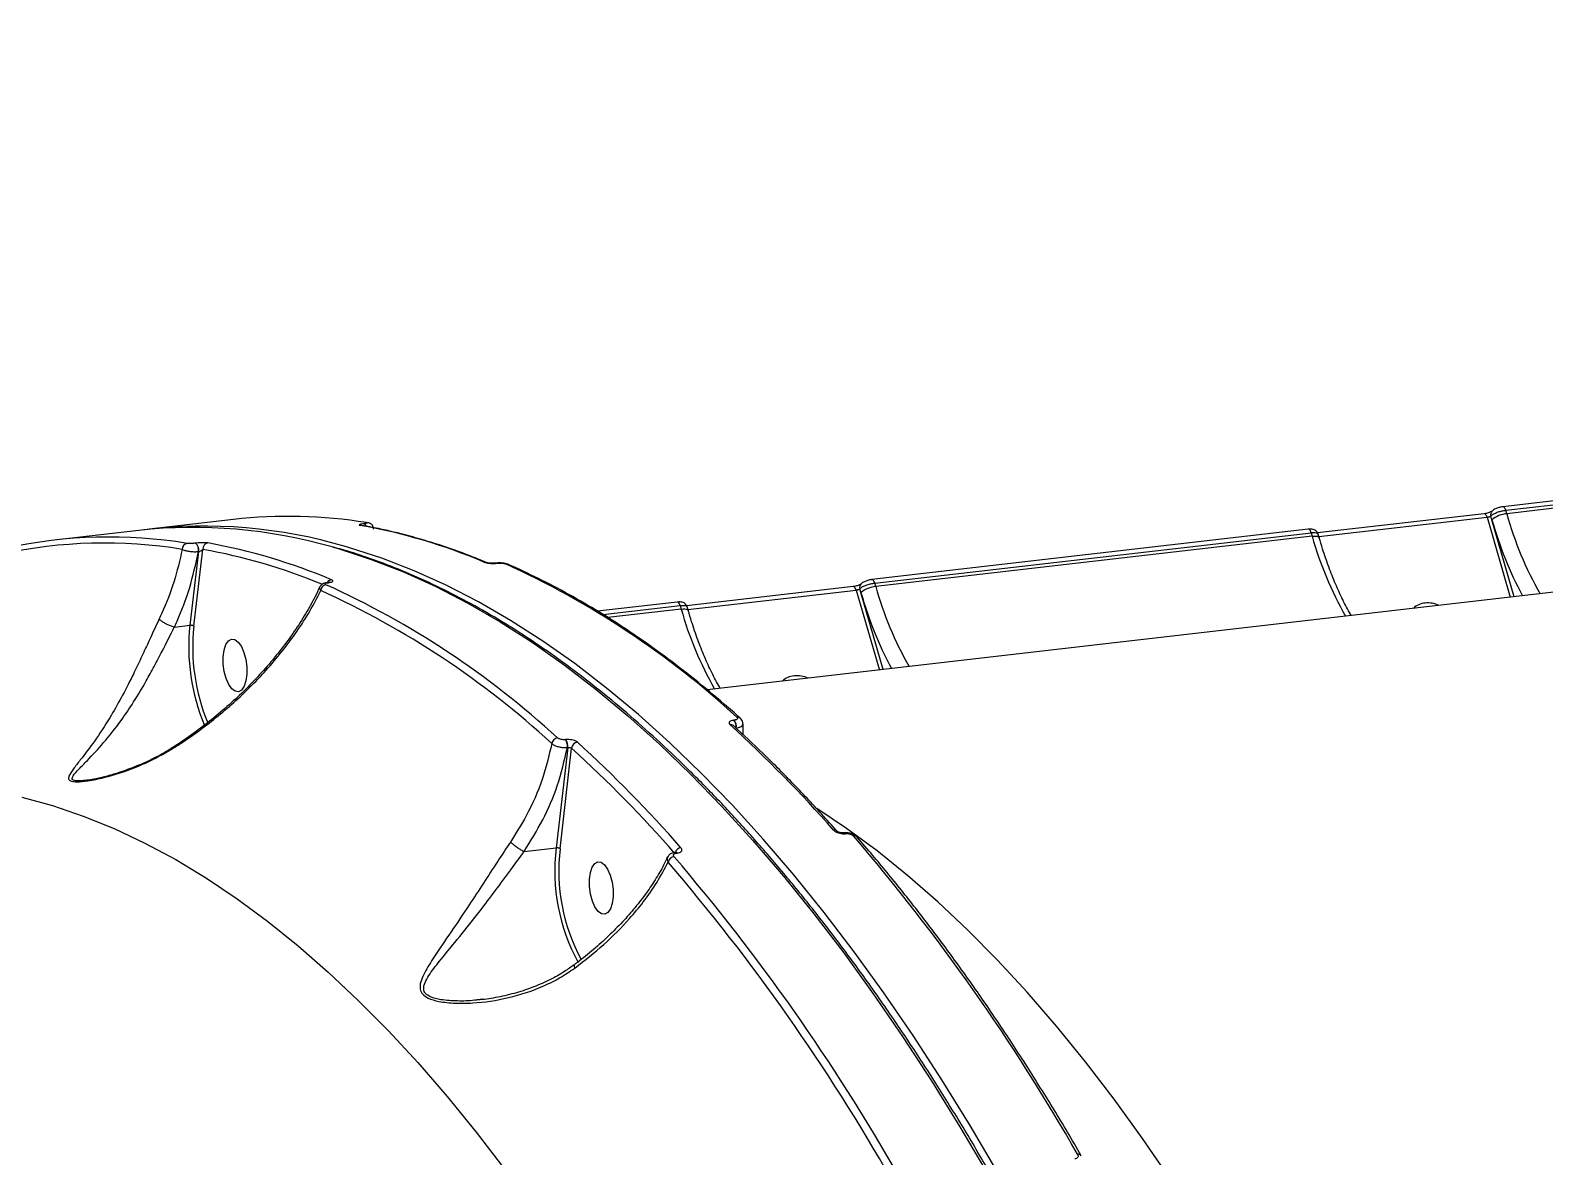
# Model space of a CAD drawing. Header units: millimetres. Extents: x -10881 to 8954, y -8695 to 5624.
# Drawn here: x 3823.8 to 4081, y -3087.6 to -2896.4 of the extents above; entities that cross this region are included whole.
import ezdxf

# ---------------------------------------------------------------- set-up
doc = ezdxf.new("R2010")
doc.units = ezdxf.units.MM
for name, color, linetype in [('DIKOM_ОБЪЕКТ', 7, 'Continuous'), ('DIKOM_РАЗМЕР_ЗОНА', 7, 'Continuous'), ('DIKOM_РАЗМЕР_ОБЪЕКТА', 7, 'Continuous')]:
    doc.layers.add(name, color=color, linetype=linetype)
doc.styles.add('style1', font='arial.ttf', dxfattribs={"width": 0.8})
doc.dimstyles.new('1-50', dxfattribs={"dimtxt": 300, "dimasz": 200, "dimexe": 100, "dimexo": 0, "dimgap": 100, "dimtad": 1, "dimtxsty": 'style1', "dimcen": 200, "dimclrd": 7, "dimclre": 7, "dimclrt": 7, "dimadec": 1, "dimazin": 2, "dimtfac": 1, "dimtmove": 0, "dimatfit": 2, "dimfxl": 0, "dimlwd": 25, "dimlwe": 18, "dimarcsym": 0})

# ---------------------------------------------------------------- blocks, each defined once
blk = doc.blocks.new('*D10')
at = {"layer": 'Defpoints', "color": 0, "transparency": 16777216}
for p in [(-7152.73, 2730.8), (7385.22, 911.28), (7385.22, -7693.77)]:
    blk.add_point(p, dxfattribs=at)
at = {"layer": 'DIKOM_РАЗМЕР_ОБЪЕКТА', "color": 7, "lineweight": 18, "transparency": 16777216}
for p, q in [((-7152.73, 2730.8), (-7152.73, -7793.77)), ((7385.22, 911.28), (7385.22, -7793.77))]:
    blk.add_line(p, q, dxfattribs=at)
at = {"layer": 'DIKOM_РАЗМЕР_ОБЪЕКТА', "color": 7, "lineweight": 25, "transparency": 16777216}
blk.add_line((-6952.73, -7693.77), (7185.22, -7693.77), dxfattribs=at)
at = {"layer": 'DIKOM_РАЗМЕР_ОБЪЕКТА', "color": 7, "transparency": 16777216}
for points in [[(-6952.73, -7660.43), (-6952.73, -7727.1), (-7152.73, -7693.77)], [(7185.22, -7660.43), (7185.22, -7727.1), (7385.22, -7693.77)]]:
    blk.add_solid(points, dxfattribs=at)
at = {"layer": 'DIKOM_РАЗМЕР_ОБЪЕКТА', "color": 7, "transparency": 16777216, "insert": (116.24, -7440.59), "char_height": 300, "attachment_point": 5, "style": 'style1'}
blk.add_mtext('14500', dxfattribs=at)
blk = doc.blocks.new('*D12')
at = {"layer": 'Defpoints', "color": 0, "transparency": 16777216}
for p in [(-9113.32, 3014.05), (8954.2, 2756.48), (8954.2, -8594.51)]:
    blk.add_point(p, dxfattribs=at)
at = {"layer": 'DIKOM_РАЗМЕР_ЗОНА', "color": 7, "lineweight": 18, "transparency": 16777216}
for p, q in [((-9113.32, 3014.05), (-9113.32, -8694.51)), ((8954.2, 2756.48), (8954.2, -8694.51))]:
    blk.add_line(p, q, dxfattribs=at)
at = {"layer": 'DIKOM_РАЗМЕР_ЗОНА', "color": 7, "lineweight": 25, "transparency": 16777216}
blk.add_line((-8913.32, -8594.51), (8754.2, -8594.51), dxfattribs=at)
at = {"layer": 'DIKOM_РАЗМЕР_ЗОНА', "color": 7, "transparency": 16777216}
for points in [[(-8913.32, -8561.18), (-8913.32, -8627.85), (-9113.32, -8594.51)], [(8754.2, -8561.18), (8754.2, -8627.85), (8954.2, -8594.51)]]:
    blk.add_solid(points, dxfattribs=at)
at = {"layer": 'DIKOM_РАЗМЕР_ЗОНА', "color": 7, "transparency": 16777216, "insert": (-79.56, -8341.34), "char_height": 300, "attachment_point": 5, "style": 'style1'}
blk.add_mtext('18000', dxfattribs=at)

msp = doc.modelspace()

# ---------------------------------------------------------------- linework, layer by layer
at = {"layer": 'DIKOM_ОБЪЕКТ', "color": 7, "linetype": 'Continuous', "lineweight": 15}
for p, q in [((4148.189, -2968.773), (4074.031, -2977.333)), ((4074.509, -2977.92), (4148.667, -2969.36)), ((4148.841, -2969.959), (4074.683, -2978.519)), ((4229.931, -2974.851), (3938.816, -3008.453)), ((4074.683, -2978.519), (4074.509, -2977.92)), ((3858.364, -2979.487), (3844.015, -2981.143)), ((3880.523, -2980.218), (3880.494, -2980.221)), ((4070.864, -2978.522), (4042.557, -2981.789)), ((4042.765, -2982.407), (4071.342, -2979.109)), ((4071.342, -2979.109), (4075.296, -2992.7)), ((4072.169, -2979.538), (4071.985, -2978.903)), ((4075.975, -2992.621), (4072.169, -2979.538)), ((3842.228, -2981.35), (3827.879, -2983.006)), ((4040.972, -2981.149), (3966.814, -2989.709)), ((3967.292, -2990.296), (4041.45, -2981.736)), ((4041.624, -2982.335), (3967.466, -2990.895)), ((4041.45, -2981.736), (4041.624, -2982.335)), ((4042.818, -2982.589), (4042.638, -2981.97)), ((3852.399, -2984.941), (3850.931, -2997.469)), ((3851.596, -2997.629), (3853.125, -2984.584)), ((3851.903, -2983.521), (3851.873, -2983.525)), ((3852.37, -2984.944), (3852.399, -2984.941)), ((3903.038, -2986.906), (3902.945, -2986.916)), ((3903.054, -2986.934), (3903.146, -2986.923)), ((3874.354, -2990.216), (3874.262, -2990.227)), ((3874.371, -2990.245), (3874.463, -2990.234)), ((3967.466, -2990.895), (3967.292, -2990.296)), ((3963.647, -2990.897), (3935.34, -2994.165)), ((3935.548, -2994.783), (3964.125, -2991.484)), ((3964.125, -2991.484), (3968.079, -3005.076)), ((3964.952, -2991.914), (3964.768, -2991.279)), ((3968.758, -3004.997), (3964.952, -2991.914)), ((3933.755, -2993.525), (3920.198, -2995.09)), ((3921.108, -2995.627), (3934.233, -2994.112)), ((3934.407, -2994.711), (3921.922, -2996.152)), ((3934.233, -2994.112), (3934.407, -2994.711)), ((3935.601, -2994.965), (3935.421, -2994.346)), ((3848.284, -2997.773), (3848.291, -2997.774)), ((3848.291, -2997.774), (3850.931, -2997.469)), ((3943.419, -3013.598), (3943.37, -3013.604)), ((3943.717, -3014.94), (3943.766, -3014.934)), ((3944.932, -3016.086), (3944.958, -3014.229)), ((3915.126, -3018.24), (3913.17, -3035.293)), ((3913.836, -3035.452), (3915.796, -3018.362)), ((3914.779, -3016.904), (3914.73, -3016.91)), ((3915.077, -3018.245), (3915.126, -3018.24)), ((3833.29, -3023.811), (3833.106, -3023.83)), ((3962.125, -3032.752), (3962.053, -3032.76)), ((3962.303, -3032.887), (3962.374, -3032.878)), ((3907.707, -3035.924), (3913.17, -3035.293)), ((3933.462, -3036.06), (3933.391, -3036.068)), ((3933.641, -3036.195), (3933.712, -3036.187)), ((3900.581, -3060.994), (3899.921, -3061.102))]:
    msp.add_line(p, q, dxfattribs=at)
at = {"layer": 'DIKOM_ОБЪЕКТ', "color": 7, "linetype": 'Continuous', "lineweight": 15, "flags": 128}
for points in [[(4074.509, -2977.92), (4074.452, -2977.755), (4074.384, -2977.611), (4074.307, -2977.492), (4074.224, -2977.405), (4074.139, -2977.35), (4074.054, -2977.332), (4074.027, -2977.334)], [(3880.102, -2980.505), (3880.047, -2980.497), (3879.871, -2980.498)], [(4071.342, -2979.109), (4071.285, -2978.943), (4071.217, -2978.798), (4071.139, -2978.68), (4071.056, -2978.592), (4070.971, -2978.538), (4070.885, -2978.52), (4070.864, -2978.522)], [(4041.45, -2981.736), (4041.393, -2981.571), (4041.325, -2981.427), (4041.249, -2981.308), (4041.166, -2981.22), (4041.08, -2981.166), (4040.995, -2981.148), (4040.972, -2981.149)], [(4041.624, -2982.335), (4041.959, -2982.31), (4042.253, -2982.318), (4042.495, -2982.357), (4042.675, -2982.427), (4042.787, -2982.525), (4042.818, -2982.588)], [(3875.085, -2984.159), (3876.291, -2984.506), (3881.755, -2986.287), (3887.227, -2988.416), (3892.701, -2990.89), (3898.173, -2993.708), (3903.639, -2996.866), (3909.093, -3000.363), (3914.532, -3004.195), (3919.951, -3008.36), (3925.344, -3012.853), (3930.708, -3017.671), (3936.039, -3022.81), (3941.33, -3028.265), (3946.579, -3034.032), (3951.781, -3040.106), (3956.931, -3046.482), (3962.024, -3053.155), (3967.058, -3060.119), (3972.027, -3067.367), (3976.927, -3074.895), (3981.754, -3082.695), (3986.504, -3090.762)], [(3988.291, -3090.555), (3983.541, -3082.489), (3978.714, -3074.689), (3973.814, -3067.161), (3968.845, -3059.912), (3963.811, -3052.949), (3958.718, -3046.276), (3953.568, -3039.9), (3948.366, -3033.826), (3943.117, -3028.059), (3937.826, -3022.603), (3932.495, -3017.465), (3927.131, -3012.647), (3921.738, -3008.153), (3916.319, -3003.989), (3910.88, -3000.157), (3905.426, -2996.66), (3899.96, -2993.501), (3894.488, -2990.684), (3889.013, -2988.21), (3883.542, -2986.081), (3878.078, -2984.3), (3877.564, -2984.15)], [(3967.292, -2990.296), (3967.235, -2990.131), (3967.167, -2989.986), (3967.09, -2989.868), (3967.008, -2989.78), (3966.922, -2989.726), (3966.837, -2989.708), (3966.81, -2989.709)], [(3964.125, -2991.484), (3964.068, -2991.318), (3964, -2991.174), (3963.923, -2991.055), (3963.84, -2990.968), (3963.754, -2990.914), (3963.668, -2990.896), (3963.647, -2990.897)], [(3934.233, -2994.112), (3934.176, -2993.947), (3934.108, -2993.802), (3934.032, -2993.684), (3933.949, -2993.596), (3933.863, -2993.542), (3933.778, -2993.523), (3933.755, -2993.525)], [(3934.407, -2994.711), (3934.742, -2994.686), (3935.036, -2994.694), (3935.278, -2994.733), (3935.458, -2994.803), (3935.57, -2994.9), (3935.601, -2994.964)], [(3856.754, -3001.682), (3857.06, -3000.767), (3857.491, -3000.138), (3858.012, -2999.847), (3858.581, -2999.917), (3859.151, -3000.343), (3859.676, -3001.09), (3860.115, -3002.097), (3860.431, -3003.283), (3860.598, -3004.552), (3860.604, -3005.802), (3860.447, -3006.929), (3860.141, -3007.845), (3859.71, -3008.474), (3859.189, -3008.765), (3858.62, -3008.694), (3858.05, -3008.269), (3857.525, -3007.522), (3857.086, -3006.514), (3856.77, -3005.328), (3856.603, -3004.059), (3856.597, -3002.81), (3856.754, -3001.682)], [(3822.382, -3026.695), (3827.597, -3028.117), (3832.822, -3029.89), (3838.053, -3032.011), (3843.286, -3034.478), (3848.515, -3037.29), (3853.736, -3040.444), (3858.944, -3043.935), (3864.133, -3047.763), (3869.3, -3051.922), (3874.439, -3056.409), (3879.545, -3061.22), (3884.614, -3066.35), (3889.641, -3071.795), (3894.622, -3077.55), (3899.551, -3083.608), (3904.425, -3089.965)], [(4017.539, -3091.598), (4012.791, -3084.662), (4007.978, -3078.012), (4003.105, -3071.655), (3998.176, -3065.597), (3993.195, -3059.842), (3988.168, -3054.398), (3983.099, -3049.267), (3977.992, -3044.456), (3972.853, -3039.969), (3967.687, -3035.81), (3962.497, -3031.983), (3957.452, -3028.594)], [(3918.994, -3039.506), (3919.3, -3038.591), (3919.731, -3037.962), (3920.252, -3037.671), (3920.82, -3037.741), (3921.39, -3038.167), (3921.916, -3038.914), (3922.354, -3039.921), (3922.67, -3041.107), (3922.838, -3042.376), (3922.843, -3043.625), (3922.687, -3044.753), (3922.38, -3045.669), (3921.949, -3046.297), (3921.429, -3046.588), (3920.86, -3046.518), (3920.29, -3046.093), (3919.764, -3045.346), (3919.326, -3044.338), (3919.01, -3043.152), (3918.843, -3041.883), (3918.837, -3040.634), (3918.994, -3039.506)]]:
    msp.add_lwpolyline(points, dxfattribs=at)
at = {"layer": 'DIKOM_ОБЪЕКТ', "color": 7, "linetype": 'Continuous', "lineweight": 15}
for centre, radius, start, end in [((3867.686, -3061.506), 82.546, 80.75383, 96.48411), ((3862.589, -3077.204), 98.238, 67.06038, 79.86778), ((3880.244, -2980.808), 0.638, 15.40102, 66.93832), ((3880.27, -2980.809), 0.643, 14.82425, 66.83457), ((4072.77, -2978.658), 0.823, 136.76723, 197.37372), ((4075.061, -2983.062), 4.558, 94.76135, 129.37515), ((4133.376, -2962.413), 63.557, 195.631, 208.21351), ((4131.539, -2962.717), 59.012, 195.53233, 209.8781), ((3837.246, -3064.165), 81.692, 80.68826, 102.37799), ((3851.525, -3066.149), 85.308, 73.96796, 96.25645), ((3853.407, -3065.127), 84.504, 73.38904, 96.99018), ((4098.481, -2966.533), 59.012, 195.53233, 209.8781), ((3836.441, -3065.01), 81.511, 80.68826, 102.37799), ((3850.634, -2984.541), 1.005, 99.70679, 181.83804), ((3851.033, -2984.615), 1.377, 346.17307, 52.37175), ((3851.062, -2984.612), 1.377, 346.17307, 52.37175), ((3854.135, -2984.488), 1.015, 99.9182, 185.38379), ((3835.945, -3080.803), 97.741, 67.49412, 79.87635), ((3836.678, -3080.195), 98.238, 67.06038, 79.86778), ((3900.972, -2987.51), 0.781, 66.80698, 96.90533), ((3902.968, -2987.123), 0.208, 65.52342, 96.4711), ((3903.06, -2987.112), 0.208, 65.53419, 96.06278), ((3904.627, -2987.828), 0.781, 66.70226, 96.91177), ((3843.285, -3122.311), 148.478, 47.35377, 65.6379), ((3874.225, -2991.622), 1.065, 99.57074, 177.69286), ((3812.8, -3125.829), 148.478, 47.35377, 65.6379), ((3875.109, -2990.712), 0.996, 98.15099, 151.31723), ((3874.284, -2990.434), 0.208, 65.53048, 96.20238), ((3874.377, -2990.423), 0.208, 65.53194, 96.14731), ((3965.554, -2991.033), 0.823, 136.76723, 197.37372), ((3812.049, -3126.538), 148.15, 47.35377, 65.6379), ((3967.844, -2995.438), 4.558, 94.76135, 129.37515), ((4026.159, -2974.789), 63.557, 195.631, 208.21351), ((4024.323, -2975.093), 59.012, 195.53233, 209.8781), ((3991.264, -2978.908), 59.012, 195.53233, 209.8781), ((4061.136, -2997.055), 3.376, 95.54811, 133.39231), ((4061.252, -2998.283), 4.61, 65.22651, 95.50797), ((3885.448, -3001.164), 34.714, 173.89046, 202.56615), ((3885.098, -3001.207), 33.693, 173.90309, 202.43033), ((3953.919, -3009.431), 3.376, 95.54811, 133.39231), ((3954.035, -3010.659), 4.61, 65.22651, 95.50797), ((3941.997, -3014.673), 1.74, 351.20673, 37.92552), ((3942.046, -3014.668), 1.74, 351.20673, 37.92552), ((3943.978, -3013.818), 0.728, 49.10926, 98.17087), ((3942.796, -3015.074), 0.725, 48.94163, 98.27683), ((3787.993, -3183.876), 229.496, 41.34465, 47.61728), ((3913.567, -3017.772), 1.169, 98.73519, 169.82859), ((3913.357, -3017.979), 1.74, 351.20673, 37.92552), ((3913.406, -3017.974), 1.74, 351.20673, 37.92552), ((3916.956, -3018.503), 1.169, 98.6252, 173.0431), ((3761.465, -3187.477), 228.95, 41.34465, 47.61728), ((3762.082, -3186.867), 229.496, 41.34465, 47.61728), ((3960.401, -3032.957), 0.692, 42.98924, 99.43491), ((3962.06, -3033.055), 0.295, 34.76364, 91.36695), ((3962.13, -3033.048), 0.297, 34.86714, 90.37684), ((3963.803, -3033.965), 0.694, 43.44511, 99.36628), ((3699.931, -3259.35), 347.385, 29.67372, 40.60013), ((3945.346, -3039.209), 32.413, 173.06096, 208.66122), ((3945.347, -3039.194), 31.732, 173.22814, 208.37366), ((3933.379, -3038.018), 1.232, 98.10708, 165.20144), ((3669.446, -3262.869), 347.385, 29.67372, 40.60013), ((3934.554, -3036.488), 1.237, 98.28404, 160.13548), ((3933.397, -3036.365), 0.297, 34.83858, 90.64859), ((3933.47, -3036.355), 0.295, 34.73292, 91.66375), ((3669.011, -3263.275), 346.618, 29.67372, 40.60013), ((4001.903, -3087.969), 0.613, 36.36934, 103.55544)]:
    msp.add_arc(centre, radius, start, end, dxfattribs=at)
for points, knots in [([(4071.985, -2978.903), (4072.048, -2978.845), (4072.207, -2978.698), (4072.629, -2978.454), (4073.22, -2978.211), (4073.882, -2978.015), (4074.3, -2977.952), (4074.509, -2977.92)], [0, 0, 0, 0, 0.14171637, 0.35639956, 0.57095124, 0.78546074, 1, 1, 1, 1]), ([(4074.028, -2977.338), (4073.99, -2977.341), (4073.768, -2977.36), (4073.313, -2977.469), (4072.709, -2977.708), (4072.33, -2977.897), (4072.182, -2978.087), (4072.174, -2978.098)], [0, 0, 0, 0, 0.0568221, 0.3337428, 0.6278782, 0.9787341, 1, 1, 1, 1]), ([(3880.494, -2980.221), (3880.428, -2980.229), (3880.213, -2980.256), (3879.912, -2980.31), (3879.698, -2980.38), (3879.665, -2980.448), (3879.803, -2980.481), (3879.871, -2980.498)], [0, 0, 0, 0, 0.093152, 0.3038958, 0.5302269, 0.765188, 1, 1, 1, 1]), ([(3880.102, -2980.505), (3880.102, -2980.505), (3880.093, -2980.503), (3880.098, -2980.504), (3880.102, -2980.505)], [0, 0, 0, 0, 0.0757861, 1, 1, 1, 1]), ([(3901.272, -2986.789), (3900.358, -2986.415), (3897.71, -2985.333), (3893.331, -2983.778), (3888.141, -2982.234), (3883.731, -2981.175), (3881.055, -2980.681), (3880.101, -2980.505)], [0, 0, 0, 0, 0.1293171, 0.3744333, 0.6194503, 0.8643331, 1, 1, 1, 1]), ([(3880.949, -2980.032), (3880.996, -2980.042), (3881.089, -2980.064), (3881.066, -2980.109), (3880.921, -2980.157), (3880.715, -2980.194), (3880.568, -2980.212), (3880.523, -2980.218)], [0, 0, 0, 0, 0.2336562, 0.4673227, 0.6955597, 0.9087114, 1, 1, 1, 1]), ([(3882.113, -2981.129), (3882.12, -2981.075), (3882.143, -2980.898), (3882.044, -2980.624), (3881.866, -2980.37), (3881.663, -2980.206), (3881.464, -2980.108), (3881.285, -2980.055), (3881.178, -2980.039), (3881.124, -2980.032)], [0, 0, 0, 0, 0.09102755, 0.30170145, 0.47074369, 0.61658513, 0.7459658, 0.87075062, 1, 1, 1, 1]), ([(4072.179, -2978.085), (4072.176, -2978.088), (4072.168, -2978.095), (4072.091, -2978.145), (4071.944, -2978.222), (4071.707, -2978.321), (4071.393, -2978.421), (4071.088, -2978.493), (4070.928, -2978.511), (4070.869, -2978.518)], [0, 0, 0, 0, 0.0869386, 0.1927937, 0.3200797, 0.4882507, 0.6759243, 0.8804286, 1, 1, 1, 1]), ([(4071.342, -2979.109), (4071.394, -2979.101), (4071.499, -2979.086), (4071.667, -2979.044), (4071.817, -2978.993), (4071.926, -2978.944), (4071.968, -2978.915), (4071.985, -2978.903)], [0, 0, 0, 0, 0.2139775, 0.4281717, 0.6427849, 0.8579017, 1, 1, 1, 1]), ([(4042.622, -2981.976), (4042.613, -2981.929), (4042.58, -2981.753), (4042.391, -2981.511), (4042.114, -2981.296), (4041.792, -2981.172), (4041.424, -2981.112), (4041.128, -2981.144), (4040.965, -2981.161)], [0, 0, 0, 0, 0.0669982, 0.2507531, 0.4117864, 0.568439, 0.764222, 1, 1, 1, 1]), ([(4041.45, -2981.736), (4041.578, -2981.725), (4041.901, -2981.695), (4042.308, -2981.732), (4042.582, -2981.831), (4042.604, -2981.939), (4042.612, -2981.978)], [0, 0, 0, 0, 0.2027144, 0.5120172, 0.8214907, 1, 1, 1, 1]), ([(4048.256, -2995.821), (4048.21, -2995.743), (4047.714, -2994.902), (4046.808, -2993.142), (4045.576, -2990.462), (4044.432, -2987.569), (4043.517, -2984.925), (4043.008, -2983.224), (4042.818, -2982.589)], [0, 0, 0, 0, 0.0217517, 0.2336381, 0.4460769, 0.6590924, 0.8725954, 1, 1, 1, 1]), ([(3849.63, -2984.573), (3849.203, -2986.425), (3848.365, -2990.058), (3846.821, -2993.995), (3845.858, -2996.054), (3845.704, -2996.382)], [0, 0, 0, 0, 0.4665329, 0.9150118, 1, 1, 1, 1]), ([(3848.291, -2997.774), (3848.447, -2997.432), (3849.436, -2995.271), (3851.073, -2990.996), (3851.922, -2987.033), (3852.37, -2984.944)], [0, 0, 0, 0, 0.0814791, 0.5156603, 1, 1, 1, 1]), ([(3849.63, -2984.573), (3849.732, -2984.622), (3849.951, -2984.727), (3850.479, -2984.856), (3851.106, -2984.942), (3851.767, -2984.978), (3852.168, -2984.956), (3852.37, -2984.944)], [0, 0, 0, 0, 0.1847847, 0.3988088, 0.6012662, 0.7990297, 1, 1, 1, 1]), ([(3851.873, -2983.525), (3851.771, -2983.535), (3851.567, -2983.556), (3851.229, -2983.573), (3850.908, -2983.579), (3850.635, -2983.571), (3850.519, -2983.557), (3850.464, -2983.55)], [0, 0, 0, 0, 0.19515131, 0.39009181, 0.59327406, 0.81111559, 1, 1, 1, 1]), ([(3853.961, -2983.489), (3853.881, -2983.478), (3853.712, -2983.455), (3853.318, -2983.443), (3852.849, -2983.45), (3852.354, -2983.475), (3852.053, -2983.506), (3851.903, -2983.521)], [0, 0, 0, 0, 0.1890341, 0.4045268, 0.6068518, 0.803372, 1, 1, 1, 1]), ([(3852.399, -2984.941), (3852.439, -2984.935), (3852.49, -2984.926), (3852.6, -2984.897), (3852.732, -2984.849), (3852.894, -2984.766), (3853.032, -2984.674), (3853.095, -2984.613), (3853.125, -2984.584)], [0, 0, 0, 0, 0.1271618, 0.162621, 0.3404126, 0.5454045, 0.7831459, 1, 1, 1, 1]), ([(4078.481, -3440.285), (4078.38, -3438.284), (4078.086, -3432.484), (4077.493, -3422.861), (4076.655, -3411.417), (4075.675, -3399.963), (4074.557, -3388.509), (4073.3, -3377.062), (4071.906, -3365.63), (4070.376, -3354.224), (4068.711, -3342.851), (4066.912, -3331.52), (4064.981, -3320.239), (4062.918, -3309.017), (4060.726, -3297.863), (4058.406, -3286.784), (4055.961, -3275.789), (4053.39, -3264.886), (4050.698, -3254.083), (4047.885, -3243.389), (4044.954, -3232.812), (4041.907, -3222.359), (4038.746, -3212.039), (4035.474, -3201.858), (4032.093, -3191.825), (4028.605, -3181.948), (4025.013, -3172.233), (4021.321, -3162.688), (4017.529, -3153.321), (4013.643, -3144.137), (4009.663, -3135.145), (4005.594, -3126.35), (4001.438, -3117.76), (3997.198, -3109.381), (3992.877, -3101.218), (3988.48, -3093.28), (3984.008, -3085.57), (3979.465, -3078.095), (3974.855, -3070.862), (3970.18, -3063.874), (3965.446, -3057.137), (3960.653, -3050.658), (3955.808, -3044.439), (3950.912, -3038.487), (3945.97, -3032.806), (3940.984, -3027.399), (3935.96, -3022.272), (3930.9, -3017.428), (3925.809, -3012.87), (3920.69, -3008.604), (3915.546, -3004.631), (3910.383, -3000.955), (3905.204, -2997.579), (3900.012, -2994.506), (3894.813, -2991.739), (3889.609, -2989.276), (3884.406, -2987.133), (3879.665, -2985.426), (3876.664, -2984.574), (3875.392, -2984.214)], [0, 0, 0, 0, 0.009352, 0.0271207, 0.0448898, 0.0626588, 0.0804277, 0.0981966, 0.1159654, 0.1337343, 0.1515032, 0.1692722, 0.1870413, 0.2048104, 0.2225797, 0.2403492, 0.2581188, 0.2758886, 0.2936587, 0.3114291, 0.3291997, 0.3469707, 0.364742, 0.3825137, 0.4002858, 0.4180584, 0.4358315, 0.4536051, 0.4713793, 0.4891541, 0.5069295, 0.5247056, 0.5424824, 0.56026, 0.5780384, 0.5958176, 0.6135977, 0.6313787, 0.6491606, 0.6669434, 0.6847271, 0.7025116, 0.720297, 0.7380832, 0.7558699, 0.7736572, 0.7914447, 0.809232, 0.8270189, 0.8448047, 0.8625888, 0.8803707, 0.8981494, 0.9159239, 0.9336934, 0.9514566, 0.9692125, 0.9869601, 1, 1, 1, 1]), ([(3900.879, -2986.735), (3900.895, -2986.741), (3901.011, -2986.788), (3901.281, -2986.862), (3901.733, -2986.932), (3902.189, -2986.965), (3902.644, -2986.97), (3902.917, -2986.946), (3903.054, -2986.934)], [0, 0, 0, 0, 0.0392374, 0.287234, 0.4951935, 0.6709996, 0.8353028, 1, 1, 1, 1]), ([(3902.945, -2986.916), (3902.872, -2986.923), (3902.713, -2986.939), (3902.409, -2986.945), (3902.062, -2986.932), (3901.695, -2986.892), (3901.423, -2986.841), (3901.283, -2986.794), (3901.281, -2986.793), (3901.281, -2986.793)], [0, 0, 0, 0, 0.1091304, 0.2385333, 0.3925946, 0.5781367, 0.7966806, 0.963086, 1, 1, 1, 1]), ([(3904.933, -2987.119), (3904.837, -2987.08), (3904.57, -2986.97), (3904.105, -2986.9), (3903.526, -2986.866), (3903.199, -2986.893), (3903.039, -2986.906)], [0, 0, 0, 0, 0.1878824, 0.5270623, 0.7688852, 1, 1, 1, 1]), ([(3903.146, -2986.923), (3903.235, -2986.915), (3903.412, -2986.899), (3903.705, -2986.902), (3903.995, -2986.924), (3904.278, -2986.97), (3904.447, -2987.018), (3904.522, -2987.049), (3904.533, -2987.053)], [0, 0, 0, 0, 0.16733432, 0.33445433, 0.50913205, 0.71306547, 0.95772864, 1, 1, 1, 1]), ([(3944.452, -3013.266), (3943.559, -3012.475), (3940.967, -3010.181), (3936.654, -3006.606), (3931.511, -3002.64), (3926.347, -2998.975), (3921.167, -2995.61), (3915.975, -2992.546), (3910.867, -2989.839), (3907.186, -2988.096), (3905.239, -2987.244), (3904.936, -2987.112)], [0, 0, 0, 0, 0.0688338, 0.1996418, 0.3304436, 0.461228, 0.591989, 0.7227195, 0.853412, 0.9771216, 1, 1, 1, 1]), ([(3874.255, -2990.232), (3874.1, -2990.254), (3873.811, -2990.296), (3873.456, -2990.447), (3873.159, -2990.668), (3873.056, -2990.874), (3873.015, -2990.957)], [0, 0, 0, 0, 0.30721272, 0.5744668, 0.82840381, 1, 1, 1, 1]), ([(3874.048, -2990.572), (3873.985, -2990.537), (3873.875, -2990.476), (3873.895, -2990.384), (3874.019, -2990.313), (3874.196, -2990.267), (3874.33, -2990.25), (3874.371, -2990.245)], [0, 0, 0, 0, 0.3025704, 0.534681, 0.7254608, 0.9171004, 1, 1, 1, 1]), ([(3874.642, -2990.162), (3874.636, -2990.164), (3874.624, -2990.168), (3874.524, -2990.193), (3874.415, -2990.208), (3874.353, -2990.216)], [0, 0, 0, 0, 0.2964723, 0.6048955, 1, 1, 1, 1]), ([(3874.463, -2990.234), (3874.524, -2990.226), (3874.734, -2990.198), (3875.013, -2990.126), (3875.206, -2990.01), (3875.232, -2989.869), (3875.061, -2989.776), (3874.968, -2989.726)], [0, 0, 0, 0, 0.0796272, 0.2757181, 0.4707552, 0.7105349, 1, 1, 1, 1]), ([(3964.962, -2990.461), (3964.959, -2990.464), (3964.951, -2990.471), (3964.874, -2990.521), (3964.728, -2990.598), (3964.49, -2990.697), (3964.176, -2990.797), (3963.871, -2990.868), (3963.711, -2990.887), (3963.652, -2990.894)], [0, 0, 0, 0, 0.0869386, 0.1927937, 0.3200797, 0.4882507, 0.6759243, 0.8804286, 1, 1, 1, 1]), ([(3964.768, -2991.279), (3964.831, -2991.221), (3964.99, -2991.073), (3965.412, -2990.83), (3966.003, -2990.586), (3966.665, -2990.391), (3967.083, -2990.328), (3967.292, -2990.296)], [0, 0, 0, 0, 0.1417164, 0.3563996, 0.5709512, 0.7854607, 1, 1, 1, 1]), ([(3966.811, -2989.713), (3966.773, -2989.717), (3966.551, -2989.736), (3966.096, -2989.845), (3965.492, -2990.084), (3965.113, -2990.272), (3964.965, -2990.463), (3964.957, -2990.474)], [0, 0, 0, 0, 0.0568221, 0.3337428, 0.6278782, 0.9787341, 1, 1, 1, 1]), ([(3848.516, -3018.109), (3848.797, -3017.927), (3850.207, -3017.016), (3852.667, -3015.293), (3856.863, -3012.029), (3860.598, -3008.622), (3864.108, -3004.912), (3866.683, -3001.873), (3869.181, -2998.49), (3871.393, -2995.045), (3872.57, -2992.737), (3873.161, -2991.579)], [0, 0, 0, 0, 0.0242949, 0.1218861, 0.2202173, 0.4215155, 0.5118876, 0.6318247, 0.7525904, 0.8758755, 1, 1, 1, 1]), ([(3872.987, -2990.958), (3872.741, -2991.497), (3872.05, -2993.01), (3870.614, -2995.53), (3868.71, -2998.5), (3866.532, -3001.475), (3864.122, -3004.41), (3861.501, -3007.264), (3858.719, -3009.99), (3855.806, -3012.567), (3852.785, -3014.959), (3850.359, -3016.734), (3848.898, -3017.657), (3848.521, -3017.895)], [0, 0, 0, 0, 0.0574788, 0.1614522, 0.2659903, 0.3709953, 0.4765489, 0.5800779, 0.6814467, 0.7800338, 0.8755134, 0.9678365, 1, 1, 1, 1]), ([(3873.022, -2990.973), (3872.992, -2991.036), (3872.915, -2991.203), (3873.026, -2991.421), (3873.142, -2991.557), (3873.161, -2991.579)], [0, 0, 0, 0, 0.3434134, 0.8948589, 1, 1, 1, 1]), ([(3964.125, -2991.484), (3964.177, -2991.477), (3964.282, -2991.462), (3964.45, -2991.419), (3964.6, -2991.369), (3964.709, -2991.319), (3964.751, -2991.291), (3964.768, -2991.279)], [0, 0, 0, 0, 0.2139775, 0.4281717, 0.6427849, 0.8579017, 1, 1, 1, 1]), ([(3935.405, -2994.352), (3935.396, -2994.305), (3935.363, -2994.128), (3935.174, -2993.887), (3934.897, -2993.672), (3934.575, -2993.548), (3934.208, -2993.488), (3933.911, -2993.52), (3933.748, -2993.537)], [0, 0, 0, 0, 0.0669982, 0.2507531, 0.4117864, 0.568439, 0.764222, 1, 1, 1, 1]), ([(3934.233, -2994.112), (3934.361, -2994.1), (3934.685, -2994.071), (3935.091, -2994.108), (3935.366, -2994.206), (3935.387, -2994.314), (3935.395, -2994.354)], [0, 0, 0, 0, 0.2027144, 0.5120172, 0.8214907, 1, 1, 1, 1]), ([(3941.039, -3008.197), (3940.993, -3008.118), (3940.497, -3007.278), (3939.591, -3005.518), (3938.359, -3002.838), (3937.215, -2999.945), (3936.3, -2997.3), (3935.791, -2995.6), (3935.601, -2994.965)], [0, 0, 0, 0, 0.0217517, 0.2336381, 0.4460769, 0.6590924, 0.8725954, 1, 1, 1, 1]), ([(3845.704, -2996.382), (3845.041, -2997.823), (3843.963, -3000.16), (3842.446, -3003.45), (3840.962, -3006.535), (3839.238, -3009.879), (3837.081, -3013.641), (3834.705, -3017.257), (3832.597, -3020.01), (3831.093, -3021.91), (3830.348, -3022.992), (3830.272, -3023.664), (3830.726, -3023.999), (3831.837, -3024.105), (3833.774, -3023.914), (3836.358, -3023.382), (3839.864, -3022.353), (3844.024, -3020.74), (3847.009, -3018.991), (3848.516, -3018.109)], [0, 0, 0, 0, 0.0742575, 0.1205067, 0.1678162, 0.2375794, 0.3094454, 0.4056706, 0.5047063, 0.5602499, 0.6168552, 0.6484773, 0.675388, 0.7024598, 0.7386873, 0.7871107, 0.8368189, 0.9176543, 1, 1, 1, 1]), ([(3833.106, -3023.83), (3832.785, -3023.869), (3832.022, -3023.963), (3831.207, -3023.87), (3830.855, -3023.56), (3831.11, -3022.921), (3832.058, -3021.899), (3833.833, -3020.118), (3836.275, -3017.508), (3838.953, -3014.124), (3841.389, -3010.54), (3843.273, -3007.408), (3844.895, -3004.457), (3846.49, -3001.383), (3847.617, -2999.104), (3848.284, -2997.774), (3848.284, -2997.773)], [0, 0, 0, 0, 0.0251153, 0.0597012, 0.0942654, 0.1362125, 0.2128385, 0.2916449, 0.4282454, 0.5680892, 0.6669558, 0.7681141, 0.8326909, 0.8985003, 0.9999676, 1, 1, 1, 1]), ([(3845.704, -2996.382), (3845.714, -2996.394), (3845.798, -2996.492), (3846.038, -2996.704), (3846.527, -2997.026), (3847.117, -2997.339), (3847.736, -2997.606), (3848.105, -2997.719), (3848.284, -2997.773)], [0, 0, 0, 0, 0.0259609, 0.2202789, 0.4178862, 0.6154912, 0.8130954, 1, 1, 1, 1]), ([(3851.596, -2997.629), (3851.59, -2997.623), (3851.573, -2997.607), (3851.519, -2997.57), (3851.417, -2997.522), (3851.26, -2997.48), (3851.089, -2997.459), (3850.983, -2997.466), (3850.931, -2997.469)], [0, 0, 0, 0, 0.05362846, 0.1414105, 0.35606103, 0.57070834, 0.78535415, 1, 1, 1, 1]), ([(3943.37, -3013.604), (3943.275, -3013.618), (3943.034, -3013.654), (3942.736, -3013.769), (3942.546, -3013.943), (3942.513, -3014.149), (3942.632, -3014.287), (3942.692, -3014.357)], [0, 0, 0, 0, 0.1407799, 0.3552888, 0.5700297, 0.7849624, 1, 1, 1, 1]), ([(3943.875, -3013.097), (3943.914, -3013.143), (3943.994, -3013.234), (3943.972, -3013.371), (3943.845, -3013.487), (3943.646, -3013.564), (3943.484, -3013.588), (3943.419, -3013.598)], [0, 0, 0, 0, 0.2142855, 0.4284468, 0.6429085, 0.8577318, 1, 1, 1, 1]), ([(3944.879, -3014.249), (3944.883, -3014.234), (3944.918, -3014.074), (3944.824, -3013.775), (3944.659, -3013.46), (3944.505, -3013.328), (3944.446, -3013.276)], [0, 0, 0, 0, 0.03967667, 0.43694735, 0.78216025, 1, 1, 1, 1]), ([(3960.903, -3032.48), (3960.033, -3031.505), (3957.509, -3028.676), (3953.299, -3024.208), (3948.293, -3019.175), (3944.937, -3016.068), (3943.272, -3014.527)], [0, 0, 0, 0, 0.1498866, 0.4347982, 0.7197201, 1, 1, 1, 1]), ([(3943.766, -3014.934), (3943.896, -3014.91), (3944.221, -3014.849), (3944.613, -3014.673), (3944.866, -3014.449), (3944.863, -3014.289), (3944.862, -3014.225)], [0, 0, 0, 0, 0.1999623, 0.50173936, 0.80284991, 1, 1, 1, 1]), ([(3848.516, -3017.905), (3848.102, -3018.183), (3846.793, -3019.06), (3844.418, -3020.298), (3841.396, -3021.641), (3838.6, -3022.627), (3836.308, -3023.27), (3834.719, -3023.616), (3833.678, -3023.795), (3833.228, -3023.833), (3833.107, -3023.843)], [0, 0, 0, 0, 0.0859297, 0.270936, 0.4640282, 0.6645172, 0.794074, 0.8924581, 0.9710972, 1, 1, 1, 1]), ([(3848.532, -3017.914), (3848.527, -3017.913), (3848.487, -3017.907), (3848.492, -3017.99), (3848.51, -3018.081), (3848.516, -3018.109)], [0, 0, 0, 0, 0.1029398, 0.7241873, 1, 1, 1, 1]), ([(3912.416, -3017.566), (3911.934, -3019.611), (3910.957, -3023.757), (3908.472, -3029.414), (3906.325, -3032.829), (3905.396, -3034.305)], [0, 0, 0, 0, 0.355859, 0.7214801, 1, 1, 1, 1]), ([(3907.707, -3035.924), (3908.812, -3034.147), (3911.047, -3030.551), (3913.604, -3024.574), (3914.569, -3020.426), (3915.077, -3018.245)], [0, 0, 0, 0, 0.316569, 0.6406672, 1, 1, 1, 1]), ([(3912.416, -3017.566), (3912.534, -3017.656), (3912.77, -3017.837), (3913.339, -3018.059), (3913.989, -3018.209), (3914.597, -3018.268), (3914.94, -3018.252), (3915.077, -3018.245)], [0, 0, 0, 0, 0.2142525, 0.4283241, 0.6427324, 0.8576152, 1, 1, 1, 1]), ([(3914.73, -3016.91), (3914.661, -3016.915), (3914.488, -3016.93), (3914.182, -3016.911), (3913.855, -3016.847), (3913.568, -3016.746), (3913.449, -3016.66), (3913.39, -3016.616)], [0, 0, 0, 0, 0.14226816, 0.35709151, 0.5715532, 0.78571446, 1, 1, 1, 1]), ([(3916.781, -3017.347), (3916.692, -3017.282), (3916.513, -3017.15), (3916.084, -3016.998), (3915.594, -3016.902), (3915.138, -3016.874), (3914.881, -3016.895), (3914.779, -3016.904)], [0, 0, 0, 0, 0.2150376, 0.4299703, 0.6447112, 0.8592201, 1, 1, 1, 1]), ([(3915.126, -3018.24), (3915.16, -3018.237), (3915.246, -3018.229), (3915.398, -3018.235), (3915.562, -3018.261), (3915.706, -3018.304), (3915.766, -3018.342), (3915.796, -3018.362)], [0, 0, 0, 0, 0.1407275, 0.3551897, 0.5699448, 0.7849277, 1, 1, 1, 1]), ([(3905.396, -3034.305), (3904.674, -3035.396), (3903.125, -3037.737), (3900.772, -3041.374), (3898.095, -3045.447), (3895.234, -3049.688), (3892.653, -3053.445), (3890.996, -3056.071), (3890.203, -3057.784), (3889.941, -3058.969), (3890.172, -3059.752), (3890.646, -3060.354), (3891.472, -3060.935), (3893.405, -3061.489), (3896.023, -3061.742), (3900.01, -3061.676), (3905.149, -3060.911), (3910.084, -3059.28), (3913.8, -3057.44), (3915.475, -3056.299), (3916.316, -3055.726)], [0, 0, 0, 0, 0.0590563, 0.1267719, 0.1965296, 0.2899972, 0.3861938, 0.4527701, 0.4864319, 0.5209066, 0.5489138, 0.5542507, 0.5800467, 0.6152112, 0.661735, 0.7094941, 0.8061407, 0.905605, 0.9525542, 1, 1, 1, 1]), ([(3905.396, -3034.305), (3905.414, -3034.322), (3905.483, -3034.389), (3905.686, -3034.568), (3906.073, -3034.875), (3906.618, -3035.263), (3907.193, -3035.637), (3907.532, -3035.827), (3907.701, -3035.923)], [0, 0, 0, 0, 0.0380911, 0.1491952, 0.3618972, 0.5745983, 0.7872992, 1, 1, 1, 1]), ([(3960.287, -3032.274), (3960.356, -3032.341), (3960.511, -3032.49), (3960.884, -3032.687), (3961.348, -3032.835), (3961.846, -3032.913), (3962.151, -3032.895), (3962.303, -3032.887)], [0, 0, 0, 0, 0.1741801, 0.389583, 0.5958005, 0.7978792, 1, 1, 1, 1]), ([(3962.052, -3032.76), (3962.051, -3032.76), (3962.006, -3032.768), (3961.863, -3032.772), (3961.639, -3032.756), (3961.385, -3032.707), (3961.145, -3032.626), (3960.98, -3032.542), (3960.906, -3032.484), (3960.908, -3032.485), (3960.909, -3032.486)], [0, 0, 0, 0, 0.0033985, 0.1362044, 0.2751682, 0.435555, 0.608543, 0.7819721, 0.9203726, 1, 1, 1, 1]), ([(3964.297, -3033.497), (3964.221, -3033.412), (3964.008, -3033.176), (3963.492, -3032.911), (3962.802, -3032.719), (3962.339, -3032.748), (3962.13, -3032.761)], [0, 0, 0, 0, 0.151123, 0.4237572, 0.7409187, 1, 1, 1, 1]), ([(3962.374, -3032.878), (3962.475, -3032.873), (3962.676, -3032.861), (3963.003, -3032.912), (3963.305, -3033.01), (3963.545, -3033.138), (3963.645, -3033.236), (3963.69, -3033.28)], [0, 0, 0, 0, 0.2039663, 0.4080118, 0.6135217, 0.826536, 1, 1, 1, 1]), ([(4002.398, -3087.608), (4001.612, -3086.263), (3999.331, -3082.359), (3995.502, -3076.077), (3990.892, -3068.846), (3986.216, -3061.865), (3981.48, -3055.134), (3976.686, -3048.659), (3971.839, -3042.449), (3967.706, -3037.419), (3965.184, -3034.502), (3964.307, -3033.488)], [0, 0, 0, 0, 0.0652743, 0.1893411, 0.3134158, 0.4374969, 0.5615843, 0.6856778, 0.809777, 0.9338815, 1, 1, 1, 1]), ([(3899.921, -3061.102), (3899.714, -3061.138), (3898.549, -3061.341), (3896.395, -3061.334), (3893.821, -3061.211), (3891.898, -3060.744), (3891.114, -3060.224), (3890.706, -3059.683), (3890.571, -3058.966), (3890.971, -3057.886), (3891.954, -3056.305), (3893.866, -3053.888), (3896.761, -3050.397), (3899.885, -3046.473), (3902.809, -3042.618), (3905.307, -3039.213), (3906.953, -3036.944), (3907.701, -3035.923), (3907.701, -3035.923)], [0, 0, 0, 0, 0.014013, 0.0787727, 0.1446094, 0.191111, 0.2241607, 0.230987, 0.2672903, 0.3127176, 0.3599513, 0.453297, 0.5863866, 0.7226271, 0.8188667, 0.9173387, 0.9999543, 1, 1, 1, 1]), ([(3907.701, -3035.923), (3907.702, -3035.923), (3907.704, -3035.924), (3907.706, -3035.924), (3907.707, -3035.924)], [0, 0, 0, 0, 0.612862, 1, 1, 1, 1]), ([(3913.836, -3035.452), (3913.827, -3035.444), (3913.81, -3035.429), (3913.756, -3035.392), (3913.657, -3035.345), (3913.5, -3035.304), (3913.328, -3035.283), (3913.223, -3035.29), (3913.17, -3035.293)], [0, 0, 0, 0, 0.0702026, 0.1414141, 0.3560617, 0.5707081, 0.7853541, 1, 1, 1, 1]), ([(3932.054, -3036.899), (3931.852, -3037.34), (3931.272, -3038.606), (3930.017, -3040.73), (3928.321, -3043.242), (3926.362, -3045.739), (3924.179, -3048.187), (3921.792, -3050.569), (3919.201, -3052.849), (3917.345, -3054.377), (3916.32, -3055.107), (3916.265, -3055.146)], [0, 0, 0, 0, 0.07055373, 0.20284559, 0.33534265, 0.46810893, 0.60060841, 0.73163155, 0.86236789, 0.99267168, 1, 1, 1, 1]), ([(3932.087, -3036.911), (3932.049, -3037.03), (3931.969, -3037.277), (3932.113, -3037.558), (3932.188, -3037.704)], [0, 0, 0, 0, 0.47914988, 1, 1, 1, 1]), ([(3933.396, -3036.081), (3933.16, -3036.123), (3932.754, -3036.196), (3932.305, -3036.516), (3932.158, -3036.786), (3932.094, -3036.904)], [0, 0, 0, 0, 0.43632274, 0.75317781, 1, 1, 1, 1]), ([(3933.205, -3036.799), (3933.164, -3036.739), (3933.081, -3036.618), (3933.107, -3036.444), (3933.245, -3036.304), (3933.443, -3036.225), (3933.59, -3036.203), (3933.641, -3036.195)], [0, 0, 0, 0, 0.2288294, 0.4578465, 0.6785143, 0.8883618, 1, 1, 1, 1]), ([(3933.626, -3036.025), (3933.628, -3036.024), (3933.631, -3036.022), (3933.579, -3036.043), (3933.501, -3036.054), (3933.46, -3036.059)], [0, 0, 0, 0, 0.2216077, 0.5915153, 1, 1, 1, 1]), ([(3933.712, -3036.187), (3933.788, -3036.176), (3934.011, -3036.142), (3934.314, -3036.019), (3934.525, -3035.804), (3934.565, -3035.538), (3934.439, -3035.356), (3934.376, -3035.265)], [0, 0, 0, 0, 0.1082969, 0.3204328, 0.5430623, 0.7715679, 1, 1, 1, 1]), ([(3916.316, -3055.726), (3918.004, -3054.411), (3921.421, -3051.747), (3925.207, -3047.9), (3928.156, -3044.333), (3930.414, -3041.108), (3931.594, -3038.843), (3932.188, -3037.704)], [0, 0, 0, 0, 0.2398776, 0.4858745, 0.6394221, 0.8185481, 1, 1, 1, 1]), ([(3916.246, -3055.133), (3915.7, -3055.533), (3914.387, -3056.495), (3912.087, -3057.757), (3909.359, -3058.971), (3906.381, -3059.971), (3903.317, -3060.688), (3901.134, -3061.071), (3900.039, -3061.133), (3899.935, -3061.139)], [0, 0, 0, 0, 0.1144886, 0.2753658, 0.4453173, 0.6232999, 0.8097354, 0.9818379, 1, 1, 1, 1]), ([(3916.273, -3055.158), (3916.267, -3055.159), (3916.201, -3055.164), (3916.202, -3055.321), (3916.245, -3055.537), (3916.298, -3055.678), (3916.316, -3055.726)], [0, 0, 0, 0, 0.0436678, 0.517245, 0.8338057, 1, 1, 1, 1]), ([(4001.759, -3087.373), (4001.796, -3087.455), (4001.869, -3087.619), (4001.83, -3087.85), (4001.682, -3088.032), (4001.48, -3088.131), (4001.333, -3088.154), (4001.282, -3088.162)], [0, 0, 0, 0, 0.2288294, 0.4578465, 0.6785143, 0.8883618, 1, 1, 1, 1])]:
    msp.add_open_spline(points, degree=3, knots=knots, dxfattribs=at)

# ---------------------------------------------------------------- dimensions: what is measured, and where the dimension line sits
at = {"layer": 'DIKOM_РАЗМЕР_ЗОНА'}
dim = msp.add_linear_dim(base=(8954.2, -8594.513), p1=(-9113.319, 3014.045), p2=(8954.2, 2756.48), text='18000', dimstyle='1-50', dxfattribs=at)
dim.commit()
dim.dimension.update_dxf_attribs({"geometry": '*D12', "text_midpoint": (-79.559, -8594.513), "dimtype": 160})
at = {"layer": 'DIKOM_РАЗМЕР_ОБЪЕКТА'}
dim = msp.add_linear_dim(base=(7385.217, -7693.766), p1=(-7152.73, 2730.795), p2=(7385.217, 911.281), text='14500', dimstyle='1-50', dxfattribs=at)
dim.commit()
dim.dimension.update_dxf_attribs({"geometry": '*D10', "text_midpoint": (116.244, -7693.766), "dimtype": 160})

doc.saveas('drawing.dxf')
